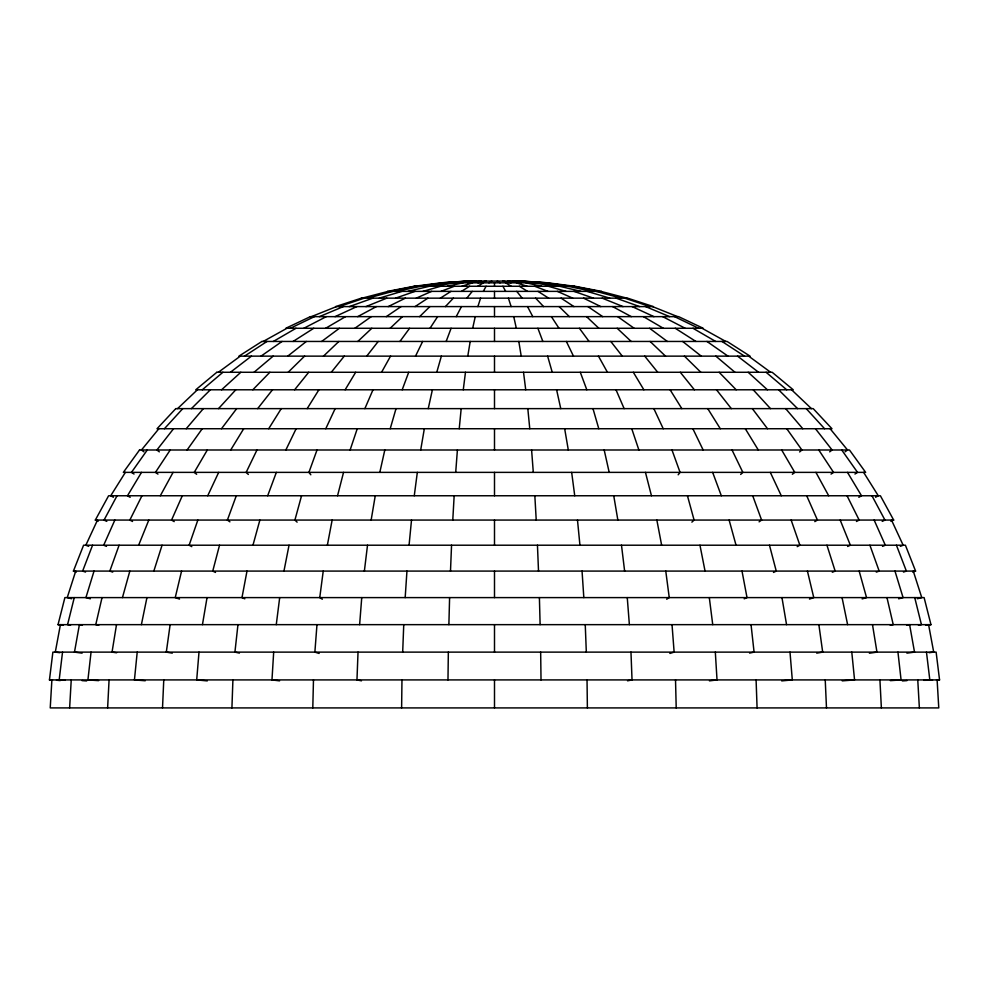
<?xml version="1.0" encoding="UTF-8"?>
<svg xmlns="http://www.w3.org/2000/svg" width="989" height="989" viewBox="0 0 989 989"><rect width="100%" height="100%" fill="white"/><g stroke="black" fill="none" stroke-linecap="round" stroke-linejoin="round"><path stroke-width="1.48" d="M401.621 707.914L401.967 679.913M447.98 679.913L448.338 652.122M312.796 707.914L313.476 679.913M448.882 624.652L449.599 597.603M231.921 707.914L232.91 679.913M358.03 652.122L356.967 679.913L361.467 680.828M402.684 652.122L403.747 624.652M450.49 571.086L451.553 545.211M162.517 707.914L163.766 679.913M107.628 707.914L109.074 679.913M69.638 707.914L71.233 679.913M452.777 520.066L454.161 495.761M51.885 679.913L50.229 707.914L938.771 707.914L937.115 679.913M273.681 652.122L271.975 679.913L279.566 680.865M405.181 597.603L406.949 571.086M316.974 624.652L314.873 652.122L319.15 653.445M455.706 472.371L457.4 449.995M359.625 624.652L361.739 597.603M198.999 652.122L196.7 679.913L207.282 680.902M409.063 545.211L411.511 520.066M459.23 428.732L461.183 408.63M137.211 652.122L134.442 679.913L145.235 680.753M237.953 624.652L234.925 652.122L239.425 653.086M91.05 652.122L87.922 679.913L98.628 680.642M62.53 652.122L59.179 679.913L65.299 680.308M364.372 571.086L367.512 545.211M52.528 680.098L49.45 679.913L52.874 652.122L936.126 652.122L939.55 679.913L936.472 680.098M276.265 624.652L279.689 597.603M463.272 389.79L465.473 372.272M323.23 571.086L319.756 597.603L322.327 599.223M414.267 495.761L417.333 472.371M170.133 624.652L166.313 652.122L172.284 653.136M116.504 624.652L112.041 652.122L116.591 652.777M467.785 356.139L470.195 341.452M371.147 520.066L375.251 495.761M202.448 624.652L207.035 597.603M420.696 449.995L424.33 428.732M246.99 571.086L241.984 597.603L244.79 598.827M327.359 545.211L332.143 520.066M283.954 571.086L289.035 545.211M141.39 624.652L146.941 597.603M428.237 408.63L432.391 389.79M472.68 328.274L475.252 316.641M379.813 472.371L384.808 449.995M102.028 597.603L95.76 624.652L98.752 625.271M181.568 571.086L175.238 597.603L179.528 599.087M74.274 597.603L67.561 624.652L70.553 625.233M61.034 625.221L58.03 624.652L64.891 597.603L924.109 597.603L930.97 624.652L927.966 625.221M337.546 495.761L343.542 472.371M219.533 545.211L212.746 571.086L215.515 572.433M252.961 545.211L259.872 520.066M301.546 495.761L294.907 520.066L297.12 522.143M122.451 597.603L129.831 571.086M436.767 372.272L441.366 356.139M390.21 428.732L396.02 408.63M94.029 571.086L85.919 597.603L90.345 598.802M153.839 571.086L162.06 545.211M75.72 571.086L67.24 597.603L71.715 598.753M477.885 306.59L480.58 298.159M350.118 449.995L357.239 428.732M197.849 520.066L189.122 545.211L191.804 546.645M119.1 545.211L109.816 571.086L112.697 572.112M317.012 449.995L308.927 472.371L310.83 474.794M236.284 495.761L227.396 520.066L229.918 521.846M267.673 495.761L276.351 472.371M402.189 389.79L408.692 372.272M446.15 341.452L451.108 328.274M92.558 545.211L82.619 571.086L85.536 572.062M76.351 572.038L73.421 571.086L83.583 545.211L905.417 545.211L915.579 571.086L912.649 572.038M138.633 545.211L148.807 520.066M364.867 408.63L372.989 389.79M182.297 495.761L171.554 520.066L174.212 521.623M114.86 520.066L103.684 545.211L106.503 546.385M97.503 520.066L85.833 545.211L88.664 546.348M325.764 428.732L335.147 408.63M207.715 495.761L218.68 472.371M256.967 449.995L246.15 472.371L248.35 474.448M285.846 449.995L296.131 428.732M415.528 356.139L422.637 341.452M141.959 495.761L129.831 520.066L132.551 521.475M456.213 316.641L461.467 306.59M117.036 495.761L104.043 520.066L106.787 521.388M483.324 291.372L486.094 286.266M98.084 521.364L95.327 520.066L108.605 495.761L880.395 495.761L893.673 520.066L890.916 521.364M160.305 495.761L173.075 472.371M381.569 372.272L390.544 356.139M207.319 449.995L194.24 472.371L196.65 474.275M141.514 472.371L127.482 495.761L130.165 497.306M345.136 389.79L355.669 372.272M230.697 449.995L243.702 428.732M307.171 408.63L318.903 389.79M268.687 428.732L281.247 408.63M125.38 472.371L110.719 495.761L113.401 497.244M430.005 328.274L437.608 316.641M170.207 449.995L155.446 472.371L157.956 474.114M147.274 449.995L131.463 472.371L134.047 474.052M187.082 449.995L202.238 428.732M399.915 341.452L409.607 328.274M221.474 428.732L236.668 408.63M173.545 428.732L156.892 449.995L159.34 451.862M366.709 356.139L378.218 341.452M257.659 408.63L272.494 389.79M678.17 474.794L680.073 472.371L671.988 449.995M294.611 389.79L308.704 372.272M331.29 372.272L344.271 356.139M466.82 298.159L472.26 291.372M158.87 428.732L141.464 449.995L143.924 451.8M186.204 428.732L203.351 408.63M164.397 428.732L182.767 408.63M218.495 408.63L235.79 389.79M445.396 306.59L453.358 298.159M252.813 389.79L269.861 372.272M191.396 408.63L210.385 389.79M288.158 372.272L304.575 356.139M419.608 316.641L429.869 306.59M323.49 356.139L338.893 341.452M177.55 408.63L197.404 389.79M390.148 328.274L402.436 316.641M740.65 474.448L742.85 472.371L732.033 449.995M357.808 341.452L371.827 328.274M691.88 522.143L694.093 520.066L687.454 495.761M221.585 389.79L240.834 372.272M202.288 389.79L222.908 372.272M254.037 372.272L273.162 356.139M799.606 451.948L801.918 449.995L786.762 428.732M287.737 356.139L306.355 341.452M792.35 474.275L794.76 472.371L781.681 449.995M230.425 372.272L251.429 356.139M829.66 451.862L832.108 449.995L815.455 428.732M321.672 341.452L339.4 328.274M218.359 372.272L240.327 356.139M845.076 451.8L847.536 449.995L830.13 428.732M354.853 328.274L371.295 316.641M759.082 521.846L761.604 520.066L752.716 495.761M261.022 356.139L282.05 341.452M831.044 474.114L833.554 472.371L818.793 449.995M386.279 316.641L401.101 306.59M415.046 306.59L427.928 298.159M244.506 356.139L267.03 341.452M854.953 474.052L857.537 472.371L841.726 449.995M293.103 341.452L313.76 328.274M440.352 298.159L450.996 291.372M666.673 599.223L669.244 597.603L665.77 571.086M461.455 291.372L469.639 286.266M488.887 282.829L491.694 281.086M477.774 286.266L483.337 282.829M325.653 328.274L345.544 316.641M273.323 341.452L296.008 328.274M814.788 521.623L817.446 520.066L806.703 495.761M858.835 497.306L861.518 495.761L847.486 472.371M263.21 341.452L286.934 328.274M875.599 497.244L878.281 495.761L863.62 472.371M357.672 316.641L376.413 306.59M797.196 546.645L799.878 545.211L791.151 520.066M303.833 328.274L326.296 316.641M856.449 521.475L859.169 520.066L847.041 495.761M388.183 306.59L405.416 298.159M773.485 572.433L776.254 571.086L769.467 545.211M290.358 328.274L314.403 316.641M882.213 521.388L884.957 520.066L871.964 495.761M335.048 316.641L356.893 306.59M847.61 546.472L850.367 545.211L840.193 520.066M416.245 298.159L431.637 291.372M744.21 598.827L747.016 597.603L742.01 571.086M319.398 316.641L343.381 306.59M882.497 546.385L885.316 545.211L874.14 520.066M365.955 306.59L386.786 298.159M832.305 572.248L835.161 571.086L826.94 545.211M311.387 316.641L336.47 306.59M900.336 546.348L903.167 545.211L891.497 520.066M441.02 291.372L454.285 286.266M349.34 306.59L372.878 298.159M876.303 572.112L879.184 571.086L869.9 545.211M395.563 298.159L415.021 291.372M809.472 599.087L813.762 597.603L807.432 571.086M339.079 306.59L364.273 298.159M903.464 572.062L906.381 571.086L896.442 545.211M461.789 286.266L472.655 282.829M669.85 653.445L674.127 652.122L672.026 624.652M379.195 298.159L401.88 291.372M862.136 598.914L866.549 597.603L859.169 571.086M422.933 291.372L440.674 286.266M367.883 298.159L392.781 291.372M898.655 598.802L903.081 597.603L894.971 571.086M362.098 298.159L388.133 291.372M917.285 598.753L921.76 597.603L913.28 571.086M407.975 291.372L429.424 286.266M447.226 286.266L462.939 282.829M749.575 653.086L754.075 652.122L751.047 624.652M396.799 291.372L421.017 286.266M477.91 282.829L486.205 281.086M890.248 625.271L893.24 624.652L886.972 597.603M627.533 680.828L632.033 679.913L630.97 652.122M906.604 625.246L909.608 624.652L914.516 652.122L906.888 653.136M389.889 291.372L415.825 286.266M918.447 625.233L921.439 624.652L914.726 597.603M925.593 625.221L928.584 624.652L933.703 652.122L929.153 652.703M434.727 286.266L454.594 282.829M816.716 653.136L822.687 652.122L818.867 624.652M424.837 286.266L447.992 282.829M869.38 653.222L876.959 652.122L872.496 624.652M418.001 286.266L443.431 282.829M414.502 286.266L441.094 282.829M467.649 282.829L481.074 281.086M709.434 680.865L717.025 679.913L715.319 652.122M458.562 282.829L476.537 281.086M781.718 680.902L792.3 679.913L790.001 652.122M451.058 282.829L472.779 281.086M842.232 680.865L854.558 679.913L851.789 652.122M445.446 282.829L469.973 281.086M890.372 680.642L901.078 679.913L897.95 652.122M441.972 282.829L468.23 281.086M902.376 680.927L907 680.617M923.701 680.308L932.516 680.197M95.327 520.066L893.673 520.066M73.421 571.086L915.579 571.086M58.03 624.652L930.97 624.652M49.45 679.913L939.55 679.913M56.484 680.197L60.242 680.593M520.77 281.086L547.028 282.829M82 680.617L86.624 680.927M519.027 281.086L543.554 282.829M516.221 281.086L537.942 282.829M512.463 281.086L530.438 282.829M59.847 652.703L55.297 652.122L60.416 624.652L63.407 625.221M547.906 282.829L574.498 286.266M507.926 281.086L521.351 282.829M82.112 653.136L74.484 652.122L79.392 624.652L82.396 625.246M545.569 282.829L570.999 286.266M541.008 282.829L564.163 286.266M534.406 282.829L554.273 286.266M573.175 286.266L599.111 291.372M502.795 281.086L511.09 282.829M567.983 286.266L592.201 291.372M526.061 282.829L541.774 286.266M559.576 286.266L581.025 291.372M600.867 291.372L626.902 298.159M596.219 291.372L621.117 298.159M548.326 286.266L566.067 291.372M587.12 291.372L609.805 298.159M516.345 282.829L527.211 286.266M624.727 298.159L649.921 306.59M573.979 291.372L593.437 298.159M616.122 298.159L639.66 306.59M534.715 286.266L547.98 291.372M652.53 306.59L677.613 316.641M602.214 298.159L623.045 306.59M645.619 306.59L669.602 316.641M557.363 291.372L572.755 298.159M632.107 306.59L653.952 316.641M674.597 316.641L698.642 328.274M583.584 298.159L600.817 306.59M662.704 316.641L685.167 328.274M612.587 306.59L631.328 316.641M702.066 328.274L725.79 341.452M692.992 328.274L715.677 341.452M643.456 316.641L663.347 328.274M505.663 282.829L511.226 286.266M497.306 281.086L500.113 282.829M519.361 286.266L527.545 291.372M538.004 291.372L548.648 298.159M675.24 328.274L695.897 341.452M721.97 341.452L744.494 356.139M561.072 298.159L573.954 306.59M587.899 306.59L602.721 316.641M706.95 341.452L727.978 356.139M617.705 316.641L634.147 328.274M748.673 356.139L770.641 372.272M649.6 328.274L667.328 341.452M737.571 356.139L758.575 372.272M682.645 341.452L701.263 356.139M715.838 356.139L734.963 372.272M766.092 372.272L786.712 389.79M748.166 372.272L767.415 389.79M617.173 328.274L631.192 341.452M586.564 316.641L598.852 328.274M791.596 389.79L811.45 408.63M650.107 341.452L665.51 356.139M559.131 306.59L569.392 316.641M684.425 356.139L700.842 372.272M778.615 389.79L797.604 408.63M719.139 372.272L736.187 389.79M535.642 298.159L543.604 306.59M753.21 389.79L770.505 408.63M806.233 408.63L824.603 428.732M785.649 408.63L802.796 428.732M680.296 372.272L694.389 389.79M644.729 356.139L657.71 372.272M516.74 291.372L522.18 298.159M716.506 389.79L731.341 408.63M610.782 341.452L622.291 356.139M752.332 408.63L767.526 428.732M579.393 328.274L589.085 341.452M551.392 316.641L558.995 328.274M707.753 408.63L720.313 428.732M670.097 389.79L681.829 408.63M745.298 428.732L758.303 449.995M633.331 372.272L643.864 389.79M598.456 356.139L607.431 372.272M815.925 472.371L828.695 495.761M502.907 286.266L505.676 291.372M527.533 306.59L532.787 316.641M692.869 428.732L703.154 449.995M566.363 341.452L573.472 356.139M770.32 472.371L781.285 495.761M653.853 408.63L663.236 428.732M616.011 389.79L624.133 408.63M537.892 328.274L542.85 341.452M580.308 372.272L586.811 389.79M712.649 472.371L721.327 495.761M631.761 428.732L638.882 449.995M508.42 298.159L511.115 306.59M592.98 408.63L598.79 428.732M547.634 356.139L552.233 372.272M729.128 520.066L736.039 545.211M645.458 472.371L651.454 495.761M604.192 449.995L609.187 472.371M513.748 316.641L516.32 328.274M556.609 389.79L560.763 408.63M842.059 597.603L847.61 624.652M699.965 545.211L705.046 571.086M656.857 520.066L661.641 545.211M564.67 428.732L568.304 449.995M781.965 597.603L786.552 624.652M613.749 495.761L617.853 520.066M518.805 341.452L521.215 356.139M571.667 472.371L574.733 495.761M709.311 597.603L712.735 624.652M523.527 372.272L525.728 389.79M621.488 545.211L624.628 571.086M926.47 652.122L929.821 679.913M527.817 408.63L529.77 428.732M577.489 520.066L579.937 545.211M627.261 597.603L629.375 624.652M531.6 449.995L533.294 472.371M582.051 571.086L583.819 597.603M534.839 495.761L536.223 520.066M917.767 679.913L919.362 707.914M879.926 679.913L881.372 707.914M825.234 679.913L826.483 707.914M537.447 545.211L538.511 571.086M585.253 624.652L586.316 652.122M756.091 679.913L757.08 707.914M539.401 597.603L540.118 624.652M675.524 679.913L676.204 707.914M587.033 679.913L587.379 707.914M540.662 652.122L541.02 679.913M494.5 282.829L494.5 286.266M494.5 291.372L494.5 298.159M494.5 306.59L494.5 316.641M494.5 328.274L494.5 341.452M494.5 356.139L494.5 372.272M494.5 389.79L494.5 408.63M494.5 428.732L494.5 449.995M494.5 472.371L494.5 495.761M494.5 520.066L494.5 545.211M494.5 571.086L494.5 597.603M494.5 624.652L494.5 652.122M494.5 679.913L494.5 707.914M139.523 449.995L123.353 472.371L865.647 472.371L849.477 449.995L139.523 449.995M175.795 408.63L157.028 428.732L831.972 428.732L813.205 408.63L175.795 408.63M216.838 372.272L195.76 389.79L793.24 389.79L772.162 372.272L216.838 372.272M261.937 341.452L238.93 356.139L750.07 356.139L727.063 341.452L261.937 341.452M310.385 316.641L285.796 328.274L703.204 328.274L678.615 316.641L310.385 316.641M361.368 298.159L335.605 306.59L653.395 306.59L627.632 298.159L361.368 298.159M414.07 286.266L387.552 291.372L601.448 291.372L574.93 286.266L414.07 286.266M467.649 281.086L440.797 282.829L548.203 282.829L521.351 281.086L467.649 281.086"/></g></svg>
